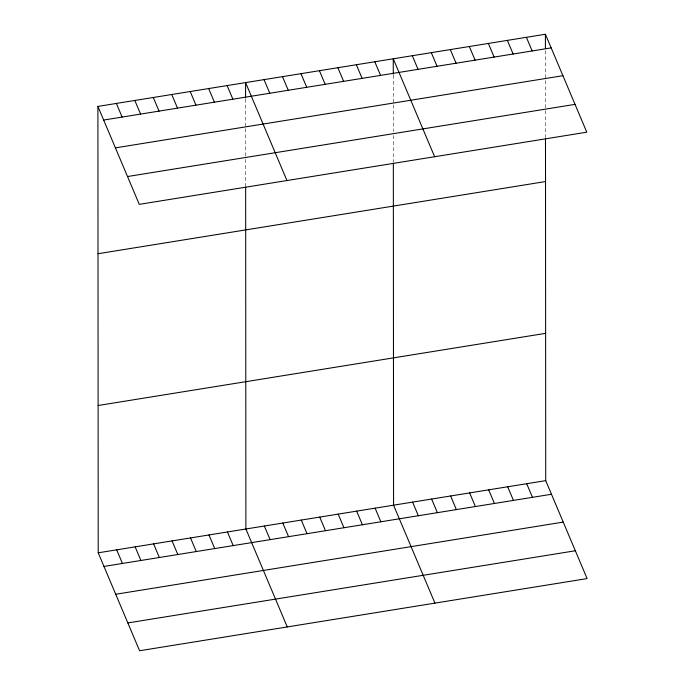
<?xml version="1.0" encoding="UTF-8"?>
<svg xmlns="http://www.w3.org/2000/svg" width="685" height="685" viewBox="0 0 685 685"><rect width="100%" height="100%" fill="white"/><g stroke="black" fill="none" stroke-linecap="round" stroke-linejoin="round"><path stroke-width="0.51" stroke-dasharray="3.42 2.57" d="M545.423 50.621L545.483 137.574M393.276 75.153L393.293 103.795M393.293 104.822L393.31 131.417M393.318 135.51L393.336 162.105M245.598 98.965L245.615 127.615M245.615 128.634L245.632 158.303M245.632 159.322L245.658 185.926"/><path stroke-width="1.03" d="M97.904 106.415L545.414 34.25L586.788 132.188L139.278 204.353L97.904 106.415L98.212 552.812L139.586 650.75L587.096 578.585L545.722 480.647L545.491 138.593M103.658 120.046L551.168 47.881M115.414 147.866L562.924 75.701M127.521 176.533L575.032 104.368M98.006 253.724L545.517 181.559M98.109 405.503L545.62 333.338M98.212 552.812L545.722 480.647M103.974 566.435L551.476 494.27M115.722 594.263L563.233 522.098M127.83 622.93L575.34 550.766M526.397 37.315L532.151 50.947M507.379 40.381L513.133 54.012M488.354 43.455L494.116 57.078M469.336 46.52L475.09 60.143M450.319 49.585L456.073 63.208M431.302 52.651L437.056 66.282M412.284 55.716L418.038 69.348M434.632 156.728L393.258 58.79L393.276 74.134M374.798 61.761L380.56 75.393M356.346 64.741L362.1 78.364M526.705 483.713L532.459 497.336M337.885 67.712L343.639 81.344M507.688 486.778L513.442 500.41M319.424 70.692L325.178 84.323M488.67 489.844L494.424 503.475M300.963 73.672L306.717 87.295M469.645 492.917L475.407 506.54M282.503 76.643L288.257 90.274M450.627 495.983L456.381 509.606M264.042 79.623L269.796 93.254M431.61 499.048L437.364 512.671M286.955 180.54L245.581 82.602L245.59 97.946M412.593 502.114L418.347 515.745M227.12 85.574L232.883 99.205M434.941 603.125L393.567 505.179L393.336 163.133M208.66 88.553L214.422 102.185M375.115 508.159L380.869 521.782M190.207 91.533L195.961 105.156M356.654 511.138L362.408 524.761M171.747 94.504L177.501 108.136M338.193 514.11L343.947 527.741M153.286 97.484L159.04 111.116M319.732 517.089L325.486 530.712M134.825 100.464L140.579 114.087M301.272 520.069L307.026 533.692M116.364 103.435L122.118 117.066M282.811 523.04L288.565 536.672M264.35 526.02L270.113 539.643M287.263 626.938L245.889 529L245.658 186.945M227.429 531.971L233.191 545.602M208.976 534.951L214.73 548.574M190.516 537.93L196.27 551.553M172.055 540.902L177.809 554.533M153.594 543.881L159.348 557.504M135.133 546.853L140.887 560.484M116.673 549.832L122.427 563.464M545.414 34.25L545.423 48.575"/></g></svg>
